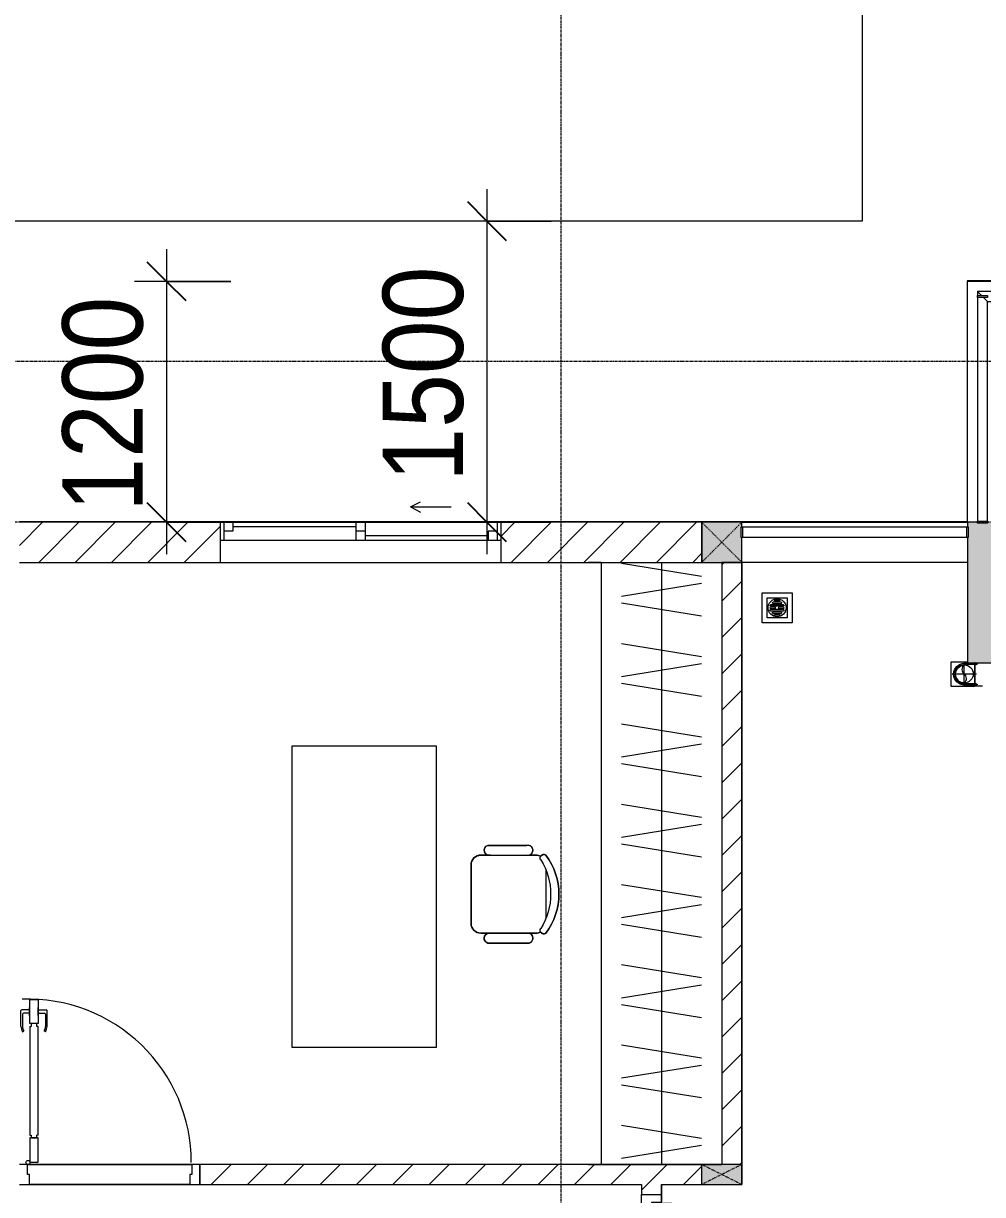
# Model space of a CAD drawing. Header units: millimetres. Extents: x 962 to 239635, y -15958 to 82755.
# Drawn here: x 165023 to 169803, y 41187 to 47022 of the extents above; entities that cross this region are included whole.
import ezdxf

# ---------------------------------------------------------------- set-up
doc = ezdxf.new("R2010")
doc.units = ezdxf.units.MM
for name, pattern in [('Dash', [6, 3, -3]), ('Dash 1_8_', [6.35, 3.175, -3.175]), ('Grid Line', [22.225, 12.7, -3.175, 3.175, -3.175]), ('IMPORT-CENTER _2_', [40.64, 25.4, -5.08, 5.08, -5.08])]:
    doc.linetypes.add(name, pattern=pattern)
for name, color, linetype, lineweight in [('0-1', 7, 'Continuous', 5), ('A-ANNO-DIMS', 211, 'Continuous', 9), ('A-ANNO-DIMS-160', 211, 'Continuous', 9), ('A-AREA', 32, 'Dash 1_8_', 9), ('A-DETL-GENF-1', 9, 'Continuous', 9), ('A-DOOR-1', 254, 'Continuous', 9), ('A-DOOR-2', 9, 'Continuous', 9), ('A-FLOR-1', 250, 'Continuous', 9), ('A-FLOR-2', 9, 'Continuous', 9), ('A-FLOR-HRAL', 11, 'Continuous', 9), ('A-FLOR-HRAL-1', 254, 'Continuous', 9), ('A-FLOR-HRAL-2', 9, 'Continuous', 9), ('A-GLAZ', 151, 'Continuous', 9), ('A-WALL', 113, 'Continuous', 9), ('A-WALL-1', 253, 'Continuous', 18), ('A-WALL-2', 9, 'Continuous', 9), ('A-WALL-3', 113, 'Continuous', 18), ('A-WALL-PATT-1', 10, 'Continuous', 9), ('A-WALL-PATT-2', 111, 'Continuous', 9), ('G-IMPT', 8, 'Continuous', 9), ('G-IMPT-2', 8, 'IMPORT-CENTER _2_', 9), ('I-FURN', 30, 'Continuous', 9), ('I-FURN-1', 254, 'Continuous', 9), ('M-EQPM', 50, 'Continuous', 9), ('S-COLS', 52, 'Continuous', 9), ('S-COLS-1', 52, 'Continuous', 5), ('S-COLS-2', 7, 'Continuous', 18), ('S-COLS-3', 254, 'Continuous', 9), ('S-COLS-4', 253, 'Continuous', 18), ('S-COLS-5', 52, 'Dash', 9), ('S-COLS-6', 52, 'Continuous', 18), ('S-COLS-HDLN', 52, 'Dash', 9), ('S-COLS-HDLN-1', 9, 'Dash', 9), ('S-GRID-1', 1, 'Grid Line', 9)]:
    doc.layers.add(name, color=color, linetype=linetype, lineweight=lineweight)
doc.styles.add('UTM Avo', font='UTM Avo.ttf', dxfattribs={"width": 0.9, "height": 400})
doc.dimstyles.new('1_Dim_chi_tiet_2_5_1', dxfattribs={"dimscale": 304.8, "dimtxt": 399.720379, "dimasz": 0.629921, "dimexe": 0.524934, "dimexo": 0.0625, "dimgap": 0.052493, "dimtad": 1, "dimdec": 0, "dimrnd": 5, "dimzin": 0, "dimdsep": 46, "dimtxsty": 'UTM Avo', "dimblk1": 'OBLIQUE', "dimblk2": 'OBLIQUE', "dimsah": 1, "dimcen": 0.09, "dimdle": 0.524934, "dimazin": 0, "dimtfac": 1, "dimtdec": 4, "dimtix": 1, "dimtmove": 0, "dimatfit": 3, "dimfxl": 1.049869, "dimfxlon": 1, "dimtvp": 1, "dimtolj": 1, "dimtzin": 0, "dimarcsym": 2})
pattern_1 = [(45, (0, 0), (-90.50967, 90.50967), [])]

# ---------------------------------------------------------------- blocks, each defined once
blk = doc.blocks.new('NCV_TKTC_KET CAU_rvt-1-TKCS_MB TẦNG 2')
at = {"layer": 'S-COLS-1'}
blk.add_hatch(color=256, dxfattribs=at).paths.add_polyline_path([(108327.6, 43836.9), (108327.6, 44536.9), (108077.6, 44536.9), (108077.6, 44532.4), (108027.6, 44532.4), (108027.6, 44536.9), (107977.6, 44536.9), (107977.6, 44512), (107982.1, 44512), (107982.1, 44462), (107977.6, 44462), (107977.6, 43836.9)])
at = {"layer": 'A-FLOR-1'}
for p, q in [((107452.6, 53311.9), (107452.6, 46036.9)), ((107452.6, 46036.9), (99777.6, 46036.9)), ((106852.6, 41238.1), (106852.6, 44336.9)), ((106452.5, 41186.9), (106452.5, 41237.1))]:
    blk.add_line(p, q, dxfattribs=at)
at = {"layer": 'S-COLS-2'}
for p, q in [((108027.6, 44536.9), (107977.6, 44536.9)), ((107977.6, 44536.9), (107977.6, 44512)), ((107977.6, 44462), (107977.6, 43836.9)), ((107977.6, 43836.9), (108327.6, 43836.9))]:
    blk.add_line(p, q, dxfattribs=at)
blk = doc.blocks.new('DOOR_CW_01 CANH MO-PANEL KINH - DIW_01-900x2200-CỬA GỖ VÂN LAMINATE-V77-TKCS_MB TẦNG 2')
at = {"layer": 'A-DETL-GENF-1'}
for p, q in [((-399, 820.5), (-438, 820.5)), ((-399, 831.8), (-397, 831.8)), ((-399, 792.2), (-399, 831.8)), ((-397, 872), (-357, 872)), ((-397, 752), (-397, 872)), ((-397, 792.2), (-397, 831.8)), ((-357, 872), (-357, 752)), ((-357, 792.2), (-357, 831.8)), ((-355, 831.8), (-357, 831.8)), ((-355, 792.2), (-355, 831.8)), ((-355, 820.5), (-316, 820.5)), ((-442, 737), (-442, 816.5)), ((-434, 799.5), (-434, 737)), ((-399, 803.5), (-430, 803.5)), ((-397, 792.2), (-399, 792.2)), ((-357, 792.2), (-355, 792.2)), ((-355, 803.5), (-324, 803.5)), ((-320, 799.5), (-320, 737)), ((-312, 737), (-312, 816.5)), ((-433.9, 711.2), (-427.3, 715.8)), ((-357, 752), (-397, 752)), ((-397, 738), (-391, 738)), ((-397, 738), (-397, 196)), ((-363, 752), (-391, 752)), ((-391, 752), (-391, 738)), ((-363, 738), (-363, 752)), ((-357, 738), (-363, 738)), ((-357, 196), (-357, 738)), ((-320.1, 711.2), (-326.7, 715.8)), ((-397, 196), (-391, 196)), ((-357, 182), (-397, 182)), ((-397, 182), (-397, 62)), ((-391, 196), (-391, 182)), ((-391, 182), (-363, 182)), ((-357, 196), (-363, 196)), ((-363, 182), (-363, 196)), ((-357, 62), (-357, 182)), ((-397, 62), (-357, 62))]:
    blk.add_line(p, q, dxfattribs=at)
blk.add_circle((-407, 60), 10, dxfattribs=at)
for centre, radius, start, end in [((-438, 816.5), 4, 90, 180), ((-407, 60), 814, 360, 92), ((-316, 816.5), 4, 0, 90), ((-430, 799.5), 4, 90, 180), ((-324, 799.5), 4, 360, 90), ((-397, 737), 45, 180, 215), ((-397, 737), 37, 180, 215), ((-357, 737), 37, 325, 0), ((-357, 737), 45, 325, 0)]:
    blk.add_arc(centre, radius, start, end, dxfattribs=at)
at = {"layer": 'A-DOOR-2'}
for p, q in [((-410, 50), (-450, 50)), ((-410, 0), (-410, 50)), ((-400, 0), (-410, 0)), ((-407, 50), (-382, 50)), ((-400, -50), (-400, 0)), ((410, 0), (400, 0)), ((400, 0), (400, -50)), ((450, 50), (410, 50)), ((410, 50), (410, 0)), ((450, -50), (450, 50)), ((-450, -50), (-400, -50)), ((400, -50), (450, -50))]:
    blk.add_line(p, q, dxfattribs=at)
blk = doc.blocks.new('TU DO LV A - TU DO LV A-885793-TKCS_MB TẦNG 2')
at = {"layer": 'I-FURN'}
for p, q in [((4.3, 101), (68.9, 499)), ((169, 101), (104.4, 499)), ((202.5, 101), (267.1, 499)), ((404.3, 101), (468.9, 499)), ((569, 101), (504.4, 499)), ((602.5, 101), (667.1, 499)), ((804.3, 101), (868.9, 499)), ((969, 101), (904.4, 499)), ((1002.5, 101), (1067.1, 499)), ((1204.3, 101), (1268.9, 499)), ((1369, 101), (1304.4, 499)), ((1402.5, 101), (1467.1, 499)), ((1604.3, 101), (1668.9, 499)), ((1769, 101), (1704.4, 499)), ((1802.5, 101), (1867.1, 499)), ((2004.3, 101), (2068.9, 499)), ((2169, 101), (2104.4, 499)), ((2202.5, 101), (2267.1, 499)), ((2404.3, 101), (2468.9, 499)), ((2569, 101), (2504.4, 499)), ((2602.5, 101), (2667.1, 499)), ((2804.3, 101), (2868.9, 499)), ((2969, 101), (2904.4, 499)), ((0, 300), (3000, 300)), ((0, 0), (3000, 0))]:
    blk.add_line(p, q, dxfattribs=at)
at = {"layer": 'I-FURN-1'}
blk.add_line((0, 0), (3000, 0), dxfattribs=at)
blk = doc.blocks.new('BAN LV A - BAN LV A_dwg_ban hoc2-348006-TKCS_MB TẦNG 2')
at = {"layer": 'I-FURN'}
for p, q in [((145.8, 437.4), (-145.8, 437.4)), ((-243, 354.4), (-243, 162)), ((-194.4, 388.8), (-194.4, 113.4)), ((194.4, 113.4), (194.4, 388.8)), ((194.4, 351.4), (194.4, 150.8)), ((243.7, 162), (243.7, 354.4)), ((-120.5, 64.8), (120.5, 64.8))]:
    blk.add_line(p, q, dxfattribs=at)
at = {"layer": 'I-FURN', "flags": 128}
blk.add_lwpolyline([(-737.8, 610.5), (-737.8, 1330.5), (-154.9, 1330.5), (762.2, 1330.5), (762.2, 610.5)], close=True, dxfattribs=at)
at = {"layer": 'I-FURN'}
for centre, radius, start, end in [((-145.8, 388.8), 48.6, 90, 180), ((145.8, 388.8), 48.6, 360, 90), ((-218.7, 347.3), 25.3, 343.7398, 163.7398), ((219.4, 347.3), 25.3, 16.2602, 170.70537), ((-218.7, 154.9), 25.3, 163.7398, 16.2602), ((219.4, 154.9), 25.3, 189.29463, 16.2602), ((-180.2, 75.4), 17.8, 57.97259, 216.69006), ((-145.8, 113.4), 48.6, 180, 207.58444), ((0, 324), 324, 233.1301, 306.8699), ((0, 359.3), 318.2, 237.57575, 302.42425), ((180.2, 75.4), 17.8, 323.30994, 122.02741), ((145.8, 113.4), 48.6, 332.41556, 0)]:
    blk.add_arc(centre, radius, start, end, dxfattribs=at)
blk = doc.blocks.new('BAN LV A - BAN LV A_dwg-348005-TKCS_MB TẦNG 2')
at = {"extrusion": (0, 0, -1), "zscale": -1, "rotation": 180}
blk.add_blockref('BAN LV A - BAN LV A_dwg_ban hoc2-348006-TKCS_MB TẦNG 2', (-729, 1383.7), dxfattribs=at)
blk = doc.blocks.new('BAN LV A - BAN LV A-348231-TKCS_MB TẦNG 2')
at = {"layer": 'I-FURN-1'}
for p, q in [((534.6, 1270.3), (534.6, 1235.9)), ((923.4, 1232.9), (923.4, 1270.3)), ((486, 1221.7), (486, 1029.3)), ((972.7, 1029.3), (972.7, 1221.7)), ((534.6, 1029.3), (534.6, 994.9)), ((923.4, 994.9), (923.4, 1032.3)), ((583.2, 946.3), (874.8, 946.3)), ((1491.2, 773.2), (-8.8, 773.2)), ((-8.8, 773.2), (-8.8, 53.2)), ((1491.2, 53.2), (1491.2, 773.2)), ((-8.8, 53.2), (1491.2, 53.2))]:
    blk.add_line(p, q, dxfattribs=at)
for centre, radius, start, end in [((729, 1059.7), 324, 53.1301, 126.8699), ((548.9, 1308.3), 17.8, 143.30994, 240.59603), ((583.2, 1270.3), 48.6, 152.41556, 180), ((909.2, 1308.3), 17.8, 299.40397, 36.69006), ((874.8, 1270.3), 48.6, 360, 27.58444), ((510.3, 1228.8), 25.3, 16.2602, 196.2602), ((948.4, 1228.8), 25.3, 343.7398, 170.70537), ((510.3, 1036.4), 25.3, 196.2602, 343.7398), ((583.2, 994.9), 48.6, 180, 270), ((874.8, 994.9), 48.6, 270, 360), ((948.4, 1036.4), 25.3, 189.29463, 343.7398)]:
    blk.add_arc(centre, radius, start, end, dxfattribs=at)
blk.add_blockref('BAN LV A - BAN LV A_dwg-348005-TKCS_MB TẦNG 2', (0, 0))
blk = doc.blocks.new('Railing - 50 x 10mm-901205-TKCS_MB TẦNG 2')
at = {"layer": 'A-FLOR-HRAL-2'}
for p, q in [((25, 5), (-25, 5)), ((-25, 5), (-25, -5)), ((25, -5), (25, 5)), ((-25, -5), (25, -5))]:
    blk.add_line(p, q, dxfattribs=at)
blk = doc.blocks.new('Railing - Railing-1005039-TKCS_MB TẦNG 2')
at = {"layer": 'A-FLOR-HRAL-2'}
for p, q in [((85063.6, 35251.3), (83948.6, 35251.3)), ((83948.6, 35201.3), (85063.6, 35201.3))]:
    blk.add_line(p, q, dxfattribs=at)
at = {"rotation": 270}
for p in [(83943.6, 35226.3), (85068.6, 35226.3)]:
    blk.add_blockref('Railing - 50 x 10mm-901205-TKCS_MB TẦNG 2', p, dxfattribs=at)
blk = doc.blocks.new('G1_SOF - BO TRU - 100x200-745959-TKCS_MB TẦNG 2')
at = {"layer": 'S-COLS'}
blk.add_hatch(color=256, dxfattribs=at).paths.add_polyline_path([(-50, 100), (-50, -100), (50, -100), (50, 100)])
at = {"layer": 'S-COLS-4'}
for p, q in [((50, 100), (-50, 100)), ((-50, 100), (-50, -100)), ((50, -100), (50, 100)), ((-50, -100), (50, -100))]:
    blk.add_line(p, q, dxfattribs=at)
at = {"layer": 'S-COLS-HDLN-1'}
for p, q in [((50, 100), (-50, -100)), ((-50, 100), (50, -100))]:
    blk.add_line(p, q, dxfattribs=at)
blk = doc.blocks.new('DOOR_CW_01 CANH MO-PANEL KINH - DIG_01-900x2200-CỬA NHÔM KÍNH-901215-TKCS_MB TẦNG 2')
at = {"layer": 'A-DETL-GENF-1'}
for p, q in [((-397, -182), (-397, -62)), ((-397, -62), (-357, -62)), ((-357, -62), (-357, -182)), ((-357, -182), (-397, -182)), ((-397, -196), (-391, -196)), ((-397, -738), (-397, -196)), ((-391, -196), (-391, -182)), ((-391, -182), (-363, -182)), ((-363, -182), (-363, -196)), ((-357, -196), (-363, -196)), ((-357, -196), (-357, -738)), ((-442, -737), (-442, -816.5)), ((-434, -799.5), (-434, -737)), ((-433.9, -711.2), (-427.3, -715.8)), ((-397, -738), (-391, -738)), ((-357, -752), (-397, -752)), ((-397, -752), (-397, -872)), ((-391, -752), (-391, -738)), ((-363, -752), (-391, -752)), ((-357, -738), (-363, -738)), ((-363, -738), (-363, -752)), ((-357, -872), (-357, -752)), ((-320.1, -711.2), (-326.7, -715.8)), ((-320, -799.5), (-320, -737)), ((-312, -737), (-312, -816.5)), ((-399, -803.5), (-430, -803.5)), ((-399, -792.2), (-399, -831.8)), ((-397, -792.2), (-399, -792.2)), ((-397, -792.2), (-397, -831.8)), ((-357, -792.2), (-357, -831.8)), ((-357, -792.2), (-355, -792.2)), ((-355, -792.2), (-355, -831.8)), ((-355, -803.5), (-324, -803.5)), ((-399, -820.5), (-438, -820.5)), ((-399, -831.8), (-397, -831.8)), ((-397, -872), (-357, -872)), ((-355, -831.8), (-357, -831.8)), ((-355, -820.5), (-316, -820.5))]:
    blk.add_line(p, q, dxfattribs=at)
blk.add_circle((-407, -60), 10, dxfattribs=at)
for centre, radius, start, end in [((-407, -60), 814, 268, 0), ((-397, -737), 45, 145, 180), ((-397, -737), 37, 145, 180), ((-357, -737), 37, 0, 35), ((-357, -737), 45, 360, 35), ((-438, -816.5), 4, 180, 270), ((-430, -799.5), 4, 180, 270), ((-324, -799.5), 4, 270, 0), ((-316, -816.5), 4, 270, 0)]:
    blk.add_arc(centre, radius, start, end, dxfattribs=at)
at = {"layer": 'A-DOOR-2'}
for p, q in [((-450, -50), (-450, 50)), ((-450, 50), (-400, 50)), ((-400, 50), (-400, 0)), ((400, 0), (400, 50)), ((400, 50), (450, 50)), ((450, 50), (450, -50)), ((-410, -50), (-450, -50)), ((-410, 0), (-410, -50)), ((-400, 0), (-410, 0)), ((-407, -50), (-382, -50)), ((410, 0), (400, 0)), ((410, -50), (410, 0)), ((450, -50), (410, -50))]:
    blk.add_line(p, q, dxfattribs=at)
blk = doc.blocks.new('NCV_TKTC_TANG 2_rvt-1-TKCS_MB TẦNG 2')
at = {"layer": 'A-WALL-PATT-1'}
h = blk.add_hatch(dxfattribs=at)
h.set_pattern_fill('FP_1', color=256, style=0, pattern_type=2)
h.set_pattern_definition(pattern_1)
h.paths.add_polyline_path([(106752.1, 41336.9), (106852.1, 41336.9), (106852.1, 44336.9), (106752.1, 44336.9), (106752.1, 42664.4)])
h = blk.add_hatch(dxfattribs=at)
h.set_pattern_fill('FP_1', color=256, style=0, pattern_type=2)
h.set_pattern_definition(pattern_1)
h.paths.add_polyline_path([(106652.1, 41236.9), (106652.1, 41336.9), (104152.1, 41336.9), (104152.1, 41236.9), (106452.1, 41236.9)])
h = blk.add_hatch(dxfattribs=at)
h.set_pattern_fill('FP_1', color=256, style=0, pattern_type=2)
h.set_pattern_definition(pattern_1)
h.paths.add_polyline_path([(106452.1, 40236.9), (106452.1, 40286.9), (106352.6, 40286.9), (106352.1, 40236.9)])
h.paths.add_polyline_path([(106352.6, 41186.9), (106452.1, 41186.9), (106452.1, 41236.9), (106352.6, 41236.9)])
at = {"layer": 'A-FLOR-2'}
for p, q in [((106152.1, 44336.9), (106088.8, 44336.9)), ((106852.6, 44336.9), (106852.6, 41236.9)), ((103292.1, 41336.9), (104112.1, 41336.9)), ((104112.1, 41336.9), (103292.1, 41336.9)), ((106088.8, 41336.9), (106152.1, 41336.9)), ((106152.1, 41336.9), (106652.1, 41336.9)), ((106652.1, 41336.9), (106752.1, 41336.9)), ((104102.1, 41236.9), (103302.1, 41236.9)), ((103302.1, 41236.9), (104102.1, 41236.9)), ((106452.6, 41236.9), (106452.6, 41186.9)), ((106452.6, 40286.9), (106452.6, 41186.9))]:
    blk.add_line(p, q, dxfattribs=at)
at = {"layer": 'A-WALL-1'}
for p, q in [((106752.1, 44336.9), (106752.1, 41336.9)), ((106852.1, 44336.9), (106752.1, 44336.9)), ((106852.1, 41336.9), (106852.1, 44336.9)), ((106652.1, 41336.9), (104152.1, 41336.9)), ((104152.1, 41336.9), (104152.1, 41236.9)), ((104152.1, 41236.9), (106352.6, 41236.9)), ((106352.6, 41236.9), (106352.6, 41186.9)), ((106452.1, 41236.9), (106652.1, 41236.9)), ((106452.1, 41186.9), (106452.1, 41236.9)), ((106352.6, 41186.9), (106452.1, 41186.9))]:
    blk.add_line(p, q, dxfattribs=at)
at = {"layer": 'A-WALL-2'}
for p, q in [((106852.6, 44536.9), (107977.1, 44536.9)), ((107977.1, 44536.9), (107977.1, 44512)), ((107977.1, 44462), (107977.1, 44336.9)), ((107977.1, 44336.9), (106852.6, 44336.9)), ((103292.1, 41336.9), (104112.1, 41336.9)), ((104102.1, 41236.9), (103302.1, 41236.9))]:
    blk.add_line(p, q, dxfattribs=at)
at = {"layer": 'A-DOOR-1'}
blk.add_blockref('DOOR_CW_01 CANH MO-PANEL KINH - DIW_01-900x2200-CỬA GỖ VÂN LAMINATE-V77-TKCS_MB TẦNG 2', (103702.1, 41286.9), dxfattribs=at)
at = {"layer": 'A-DOOR-1', "rotation": 89.99999999999892}
blk.add_blockref('DOOR_CW_01 CANH MO-PANEL KINH - DIG_01-900x2200-CỬA NHÔM KÍNH-901215-TKCS_MB TẦNG 2', (106402.1, 40736.9), dxfattribs=at)
at = {"layer": 'A-FLOR-HRAL-1'}
blk.add_blockref('Railing - Railing-1005039-TKCS_MB TẦNG 2', (22908.5, 9260.7), dxfattribs=at)
at = {"layer": 'I-FURN-1'}
for name, p, rotation in [('TU DO LV A - TU DO LV A-885793-TKCS_MB TẦNG 2', (106152.1, 44336.9), 269.9999999999997), ('BAN LV A - BAN LV A-348231-TKCS_MB TẦNG 2', (104557.2, 43412.7), 269.9999999999995)]:
    blk.add_blockref(name, p, dxfattribs=dict(at, rotation=rotation))
at = {"layer": 'S-COLS-3', "rotation": 269.9999999999993}
blk.add_blockref('G1_SOF - BO TRU - 100x200-745959-TKCS_MB TẦNG 2', (106752.1, 41286.9), dxfattribs=at)
blk = doc.blocks.new('1_FAMILY RVT - W01-WxH 1400x1400xmm-389822-TKCS_MB TẦNG 2')
at = {"layer": 'A-GLAZ'}
for p, q in [((248.4, 172.39), (299.2, 197.79)), ((248.4, 172.39), (299.2, 146.99)), ((248.4, 172.39), (451.6, 172.39)), ((-700, 96.19), (-700, -103.81)), ((700, 96.19), (-700, 96.19)), ((-700, 96.19), (-636.5, 96.19)), ((-680.95, 96.19), (-680.95, 7.29)), ((-636.5, 96.19), (-22.225, 96.19)), ((-636.5, 96.19), (-636.5, 51.74)), ((-636.5, 73.965), (-22.225, 73.965)), ((-22.225, 7.29), (-22.225, 96.19)), ((-22.225, 96.19), (22.225, 96.19)), ((22.225, 96.19), (680.95, 96.19)), ((22.225, 96.19), (22.225, 7.29)), ((680.95, 96.19), (700, 96.19)), ((680.95, 96.19), (680.95, 7.29)), ((700, -103.81), (700, 96.19)), ((-700, 7.29), (-680.95, 7.29)), ((-636.5, 51.74), (-680.95, 51.74)), ((-680.95, 7.29), (-22.225, 7.29)), ((22.225, 51.74), (-22.225, 51.74)), ((-22.225, 7.29), (22.225, 7.29)), ((22.225, 29.515), (636.5, 29.515)), ((22.225, 7.29), (636.5, 7.29)), ((636.5, 51.74), (636.5, 7.29)), ((680.95, 51.74), (636.5, 51.74)), ((636.5, 7.29), (700, 7.29)), ((-700, -103.81), (700, -103.81))]:
    blk.add_line(p, q, dxfattribs=at)
blk = doc.blocks.new('Railing - 50 x 10mm-1251311-TKCS_MB TẦNG 2')
at = {"layer": 'A-FLOR-HRAL'}
for p, q in [((25, 5), (-25, 5)), ((-25, 5), (-25, -5)), ((25, -5), (25, 5)), ((-25, -5), (25, -5))]:
    blk.add_line(p, q, dxfattribs=at)
blk = doc.blocks.new('Railing - Railing-1262560-TKCS_MB TẦNG 2')
at = {"layer": 'A-FLOR-HRAL'}
for p, q in [((108047.6, 45667), (108027.6, 45687)), ((108027.6, 45687), (108027.6, 45667)), ((112042.6, 45687), (108027.6, 45687)), ((108027.6, 45657), (108027.6, 44542.4)), ((108077.6, 45637), (108057.6, 45657)), ((108077.6, 44542.4), (108077.6, 45637)), ((108077.6, 45637), (112042.6, 45637))]:
    blk.add_line(p, q, dxfattribs=at)
at = {"extrusion": (0, 0, -1), "zscale": -1}
for p, rotation in [((-108052.6, 45662), 180), ((-112047.6, 45662), 270), ((-108052.6, 44537.4), 180)]:
    blk.add_blockref('Railing - 50 x 10mm-1251311-TKCS_MB TẦNG 2', p, dxfattribs=dict(at, rotation=rotation))
blk = doc.blocks.new('TKTC_XREF_251221_MB TANG 2-7 - TKTC_XREF_260130_MB TANG 2-5_dwg_THU NUOC - THU NUOC-444531-TKCS_MB TẦNG 1-4746810-TKCS_MB TẦNG 2')
at = {"layer": 'G-IMPT'}
for p, q in [((-23.3, 10.8), (40.9, 10.8)), ((40.9, 4.8), (-23.3, 4.8)), ((-11, 23.3), (28.5, 23.3)), ((28.5, 17.3), (-11, 17.3)), ((-1.1, 35.6), (18.5, 35.6)), ((18.5, 29.6), (-1.1, 29.6)), ((-23.3, -13.6), (40.9, -13.6)), ((40.9, -19.6), (-23.3, -19.6)), ((-11, -26.1), (28.5, -26.1)), ((28.5, -32.1), (-11, -32.1)), ((-1.1, -38.5), (18.5, -38.5)), ((18.5, -44.5), (-1.1, -44.5))]:
    blk.add_line(p, q, dxfattribs=at)
at = {"layer": 'G-IMPT', "flags": 128}
for points in [[(83.7, -79.4), (83.7, 70.6), (-66.3, 70.6), (-66.3, -79.4)], [(58.7, -54.4), (58.7, 45.6), (-41.3, 45.6), (-41.3, -54.4)]]:
    blk.add_lwpolyline(points, close=True, dxfattribs=at)
for points in [[(-23.3, -1.2), (0.7, -1.2), (0.7, -7.2), (-23.3, -7.2)], [(40.9, -7.2), (16.7, -7.2), (16.7, -1.2), (40.9, -1.2)]]:
    blk.add_lwpolyline(points, dxfattribs=at)
at = {"layer": 'G-IMPT'}
for centre, radius, start, end in [((8.7, -4.4), 45, 360, 180), ((8.7, -4.4), 45, 360, 180), ((-23.3, 7.8), 3, 90, 270), ((-11, 20.3), 3, 90, 270), ((-1.1, 32.6), 3, 90, 270), ((18.5, 32.6), 3, 270, 90), ((28.5, 20.3), 3, 270, 90), ((40.9, 7.8), 3, 270, 90), ((8.7, -4.4), 45, 180, 360), ((8.7, -4.4), 45, 180, 360), ((-23.3, -4.2), 3, 90, 270), ((-23.3, -16.6), 3, 90, 270), ((-11, -29.1), 3, 90, 270), ((-1.1, -41.5), 3, 90, 270), ((18.5, -41.5), 3, 270, 90), ((28.5, -29.1), 3, 270, 90), ((40.9, -4.2), 3, 270, 90), ((40.9, -16.6), 3, 270, 90)]:
    blk.add_arc(centre, radius, start, end, dxfattribs=at)
blk = doc.blocks.new('TKTC_XREF_251221_MB TANG 2-7 - TKTC_XREF_260130_MB TANG 2-5_dwg_$cc-4746798-TKCS_MB TẦNG 2')
at = {"layer": 'G-IMPT-2'}
for p, q in [((0, -0.673), (0, 0.673)), ((-0.673, 0), (0.673, 0))]:
    blk.add_line(p, q, dxfattribs=at)
at = {"layer": 'M-EQPM'}
blk.add_circle((0, 0), 0.5, dxfattribs=at)
for centre, radius, start, end in [((0, 0), 0.5, 90, 270), ((0.188, 0.25), 0.313, 126.8699, 233.1301), ((-0.188, -0.25), 0.313, 306.8699, 53.1301)]:
    blk.add_arc(centre, radius, start, end, dxfattribs=at)
blk = doc.blocks.new('TKTC_XREF_251221_MB TANG 2-7 - TKTC_XREF_260130_MB TANG 2-5_dwg_CUM U_DN100-4746799-TKCS_MB TẦNG 2')
at = {"layer": 'G-IMPT'}
blk.add_hatch(color=256, dxfattribs=at).paths.add_polyline_path([(0, 61), (15.8, 58.9), (30.5, 52.8), (43.1, 43.1), (52.8, 30.5), (58.9, 15.8), (61, 0), (58.9, -15.8), (52.8, -30.5), (43.1, -43.1), (30.5, -52.8), (15.8, -58.9), (0, -61), (0, -57), (14.8, -55.1), (28.5, -49.4), (40.3, -40.3), (49.4, -28.5), (55.1, -14.8), (57, 0), (55.1, 14.8), (49.4, 28.5), (40.3, 40.3), (28.5, 49.4), (14.8, 55.1), (0, 57)])
for p, q in [((-79.1, 66.6), (-79.1, 63.4)), ((-76.6, 66.6), (-76.6, 63.4)), ((-74.6, 66.6), (-74.6, 63.4)), ((-72.7, 69.3), (-72.7, 60.7)), ((-66.9, 67.9), (-71.7, 67.9)), ((-66.9, 62.1), (-71.7, 62.1)), ((-65, 69), (0, 69)), ((-79.1, -63.4), (-79.1, -66.6)), ((-76.6, -63.4), (-76.6, -66.6)), ((-74.6, -63.4), (-74.6, -66.6)), ((-72.7, -60.7), (-72.7, -69.3)), ((-66.9, -62.1), (-71.7, -62.1)), ((-66.9, -67.9), (-71.7, -67.9)), ((-65, -69), (0, -69))]:
    blk.add_line(p, q, dxfattribs=at)
at = {"layer": 'G-IMPT', "flags": 128}
for points in [[(-72.7, 67.6), (-78.1, 67.6), (-78.1, 62.4), (-72.7, 62.4)], [(-71.7, 59.2), (-66.9, 59.2), (-66.9, 70.8), (-71.7, 70.8)], [(-66.9, 70.8), (-66.9, 72.7), (-65, 72.7), (-65, 57.3), (-66.9, 57.3), (-66.9, 59.2)], [(-65, 61), (0, 61), (0, 57)], [(-72.7, -62.4), (-78.1, -62.4), (-78.1, -67.6), (-72.7, -67.6)], [(-71.7, -70.8), (-66.9, -70.8), (-66.9, -59.2), (-71.7, -59.2)], [(-66.9, -59.2), (-66.9, -57.3), (-65, -57.3), (-65, -72.7), (-66.9, -72.7), (-66.9, -70.8)], [(-65, -61), (0, -61), (0, -57)]]:
    blk.add_lwpolyline(points, dxfattribs=at)
at = {"layer": 'G-IMPT'}
for centre, radius, start, end in [((-78.1, 66.6), 0.96, 90, 180), ((-78.1, 63.4), 0.96, 180, 270), ((-71.1, 69.3), 1.56, 112.61986, 247.38014), ((-67.9, 65), 4.8, 143.1301, 216.8699), ((-71.1, 60.7), 1.56, 112.61986, 247.38014), ((0, 0), 69, 270, 90), ((0, 0), 61, 270, 90), ((0, 0), 57, 270, 90), ((-78.1, -63.4), 0.96, 90, 180), ((-78.1, -66.6), 0.96, 180, 270), ((-71.1, -60.7), 1.56, 112.61986, 247.38014), ((-67.9, -65), 4.8, 143.1301, 216.8699), ((-71.1, -69.3), 1.56, 112.61986, 247.38014)]:
    blk.add_arc(centre, radius, start, end, dxfattribs=at)
blk = doc.blocks.new('TKTC_XREF_251221_MB TANG 2-7 - TKTC_XREF_251221_MB TANG 2-7-2039446-TKCS_MB TẦNG 2')
at = {"layer": 'M-EQPM'}
for p, q in [((78400.1, 28501.7), (74325, 28501.7)), ((74325, 27302.1), (69600, 27302.1)), ((74325, 26601.9), (74241, 26601.9)), ((74241, 26601.9), (74241, 26482.4)), ((74360.9, 26482.4), (74360.9, 26600)), ((74361, 26600), (74361, 26484.3)), ((74241, 26482.4), (74360.9, 26482.4)), ((74361, 26484.3), (74400, 26484.3))]:
    blk.add_line(p, q, dxfattribs=at)
at = {"extrusion": (0, 0, -1), "zscale": -1}
blk.add_blockref('TKTC_XREF_251221_MB TANG 2-7 - TKTC_XREF_260130_MB TANG 2-5_dwg_THU NUOC - THU NUOC-444531-TKCS_MB TẦNG 1-4746810-TKCS_MB TẦNG 2', (-73384.2, 26877.9), dxfattribs=at)
at = {"xscale": 90.00000000005114, "yscale": 90.00000000005114, "zscale": 90.00000000005114, "rotation": 0.304717521727566}
blk.add_blockref('TKTC_XREF_251221_MB TANG 2-7 - TKTC_XREF_260130_MB TANG 2-5_dwg_$cc-4746798-TKCS_MB TẦNG 2', (74308.1, 26544.3), dxfattribs=at)
at = {"extrusion": (0, 0, -1), "xscale": 0.789473684210524, "yscale": 0.789473684210524, "zscale": -0.7894736842105241, "rotation": 0.06930925665188988}
blk.add_blockref('TKTC_XREF_251221_MB TANG 2-7 - TKTC_XREF_260130_MB TANG 2-5_dwg_CUM U_DN100-4746799-TKCS_MB TẦNG 2', (-74309.6, 26542.6), dxfattribs=at)
blk = doc.blocks.new('G1_SOF - BO TRU - 200x200-3052400-TKCS_MB TẦNG 2')
at = {"layer": 'S-COLS-HDLN'}
for p, q in [((-100, 100), (100, -100)), ((100, 100), (-100, -100))]:
    blk.add_line(p, q, dxfattribs=at)
blk = doc.blocks.new('DIMBLOCK338-TKCS_MB TẦNG 2')
at = {"layer": 'A-ANNO-DIMS-160'}
for p, q in [((167333.3, 46196.9), (167333.3, 44376.9)), ((167653.3, 46036.9), (167173.3, 46036.9)), ((167333.3, 46036.9), (167653.3, 46036.9)), ((167653.3, 44536.9), (167173.3, 44536.9)), ((167333.3, 44536.9), (167653.3, 44536.9))]:
    blk.add_line(p, q, dxfattribs=at)
at = {"layer": 'A-ANNO-DIMS-160', "lineweight": 25}
for p, q in [((167333.3, 46036.9), (167237.3, 46132.9)), ((167333.3, 46036.9), (167429.3, 45940.9)), ((167333.3, 44536.9), (167237.3, 44632.9)), ((167333.3, 44536.9), (167429.3, 44440.9))]:
    blk.add_line(p, q, dxfattribs=at)
at = {"layer": 'A-ANNO-DIMS-160', "color": 0, "insert": (166813.7, 44739.2), "char_height": 400, "width": 1314.636, "attachment_point": 1, "rotation": 90, "line_spacing_factor": 1.110334, "style": 'UTM Avo'}
blk.add_mtext('1500', dxfattribs=at)
blk = doc.blocks.new('_Oblique')
at = {"color": 0, "linetype": 'ByBlock', "lineweight": -2}
blk.add_line((-0.5, -0.5), (0.5, 0.5), dxfattribs=at)
blk = doc.blocks.new('DIMBLOCK343-TKCS_MB TẦNG 2')
at = {"layer": 'A-ANNO-DIMS-160'}
for p, q in [((165736.7, 45896.9), (165736.7, 44376.9)), ((166056.7, 45736.9), (165576.7, 45736.9)), ((165736.7, 45736.9), (166056.7, 45736.9)), ((166056.7, 44536.9), (165576.7, 44536.9)), ((165736.7, 44536.9), (166056.7, 44536.9))]:
    blk.add_line(p, q, dxfattribs=at)
at = {"layer": 'A-ANNO-DIMS-160', "lineweight": 25}
for p, q in [((165736.7, 45736.9), (165640.7, 45832.9)), ((165736.7, 45736.9), (165832.7, 45640.9)), ((165736.7, 44536.9), (165640.7, 44632.9)), ((165736.7, 44536.9), (165832.7, 44440.9))]:
    blk.add_line(p, q, dxfattribs=at)
at = {"layer": 'A-ANNO-DIMS-160', "color": 0, "insert": (165217.1, 44589.2), "char_height": 400, "width": 1314.636, "attachment_point": 1, "rotation": 90, "line_spacing_factor": 1.110334, "style": 'UTM Avo'}
blk.add_mtext('1200', dxfattribs=at)

msp = doc.modelspace()

# ---------------------------------------------------------------- hatches: boundary and pattern name
at = {"layer": 'A-WALL-PATT-2'}
h = msp.add_hatch(dxfattribs=at)
h.set_pattern_fill('FP_1', color=256, style=0, pattern_type=2)
h.set_pattern_definition([(45, (61750.9, 0), (-90.50967, 90.50967), [])])
h.paths.add_polyline_path([(167403.5, 44336.9), (168403.5, 44336.9), (168403.5, 44536.9), (167403.5, 44536.9)])
h.paths.add_polyline_path([(165003.5, 44336.9), (166003.5, 44336.9), (166003.5, 44536.9), (165003.5, 44536.9)])
at = {"layer": 'S-COLS-1'}
msp.add_hatch(color=256, dxfattribs=at).paths.add_polyline_path([(168598, 44336.9), (168603.5, 44336.9), (168603.5, 44462), (168598, 44462), (168598, 44512), (168603.5, 44512), (168603.5, 44536.9), (168403.5, 44536.9), (168403.5, 44336.9)])

# ---------------------------------------------------------------- linework, layer by layer
at = {"layer": 'A-AREA'}
msp.add_line((169728.5, 45742), (169728.5, 45737), dxfattribs=at)
at = {"layer": 'A-WALL'}
for p, q in [((169728.5, 45737), (173798.5, 45737)), ((169728.5, 44536.9), (169728.5, 45737)), ((168403.5, 44336.9), (168403.5, 44536.9))]:
    msp.add_line(p, q, dxfattribs=at)
at = {"layer": 'A-WALL-3'}
for p, q in [((166003.5, 44536.9), (165003.5, 44536.9)), ((168403.5, 44536.9), (167403.5, 44536.9)), ((165003.5, 44336.9), (166003.5, 44336.9)), ((167403.5, 44336.9), (168403.5, 44336.9))]:
    msp.add_line(p, q, dxfattribs=at)
at = {"layer": 'S-COLS'}
msp.add_line((168403.5, 44536.9), (168403.5, 44336.9), dxfattribs=at)
at = {"layer": 'S-COLS-6'}
for p, q in [((168603.5, 44536.9), (168403.5, 44536.9)), ((168603.5, 44512), (168603.5, 44536.9)), ((168603.5, 44336.9), (168603.5, 44462)), ((168403.5, 44336.9), (168603.5, 44336.9))]:
    msp.add_line(p, q, dxfattribs=at)
at = {"layer": 'S-GRID-1'}
for p, q in [((167703.5, 19351.6), (167703.5, 76542.3)), ((187383.6, 45336.9), (98285.4, 45336.9)), ((189415.6, 44536.9), (96253.4, 44536.9))]:
    msp.add_line(p, q, dxfattribs=at)

# ---------------------------------------------------------------- block references
at = {"layer": '0-1'}
for name in ['NCV_TKTC_KET CAU_rvt-1-TKCS_MB TẦNG 2', 'NCV_TKTC_TANG 2_rvt-1-TKCS_MB TẦNG 2']:
    msp.add_blockref(name, (61750.9, 0), dxfattribs=at)
at = {"layer": 'A-FLOR-HRAL'}
msp.add_blockref('Railing - Railing-1262560-TKCS_MB TẦNG 2', (61750.9, 0), dxfattribs=at)
at = {"layer": 'A-GLAZ'}
msp.add_blockref('1_FAMILY RVT - W01-WxH 1400x1400xmm-389822-TKCS_MB TẦNG 2', (166703.5, 44440.7), dxfattribs=at)
at = {"layer": 'M-EQPM'}
msp.add_blockref('TKTC_XREF_251221_MB TANG 2-7 - TKTC_XREF_251221_MB TANG 2-7-2039446-TKCS_MB TẦNG 2', (95403.5, 17236.9), dxfattribs=at)
at = {"layer": 'S-COLS-5'}
msp.add_blockref('G1_SOF - BO TRU - 200x200-3052400-TKCS_MB TẦNG 2', (168503.5, 44436.9), dxfattribs=at)

# ---------------------------------------------------------------- dimensions: what is measured, and where the dimension line sits
at = {"layer": 'A-ANNO-DIMS'}
for base, p1, p2, override, picture, middle in [((167333.3, 44536.9), (167653.3, 46036.9), (167653.3, 44536.9), {"dimpost": '<>', "dimfxl": 1500}, 'DIMBLOCK338-TKCS_MB TẦNG 2', (167110.3, 45286.9)), ((165736.7, 44536.9), (166056.7, 45736.9), (166056.7, 44536.9), {"dimpost": '<>', "dimfxl": 1200}, 'DIMBLOCK343-TKCS_MB TẦNG 2', (165513.7, 45136.9))]:
    dim = msp.add_linear_dim(base=base, p1=p1, p2=p2, angle=90, dimstyle='1_Dim_chi_tiet_2_5_1', override=override, dxfattribs=at)
    dim.commit()
    dim.dimension.update_dxf_attribs({"geometry": picture, "text_midpoint": middle})

doc.saveas('drawing.dxf')
